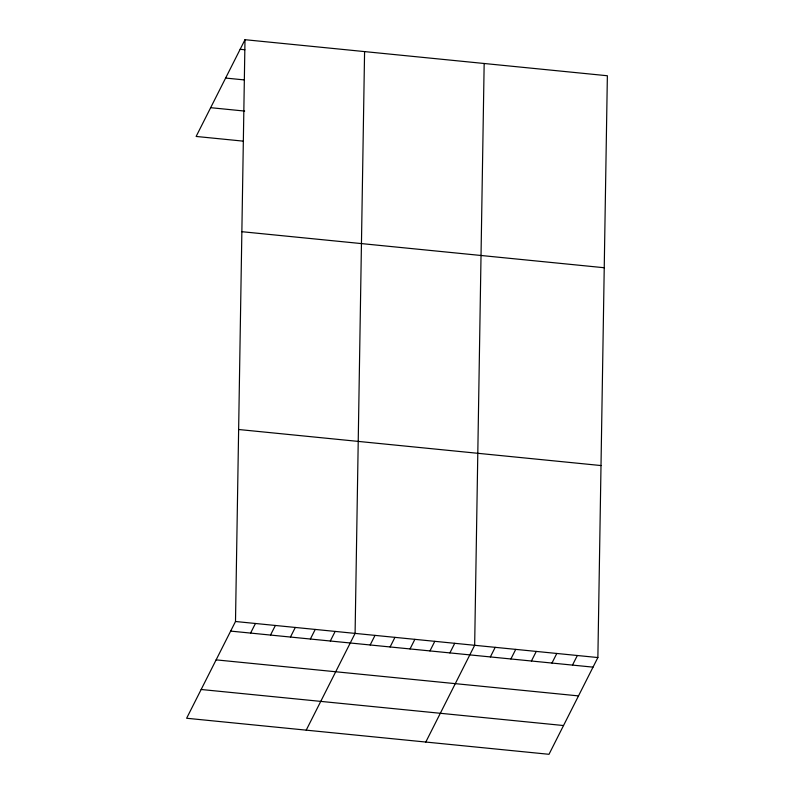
<?xml version="1.0" encoding="UTF-8"?>
<svg xmlns="http://www.w3.org/2000/svg" width="794" height="794" viewBox="0 0 794 794"><rect width="100%" height="100%" fill="white"/><g stroke="black" fill="none" stroke-linecap="round" stroke-linejoin="round"><path stroke-width="1.19" d="M235.5 621.504L244.999 39.7L607.37 75.748L597.872 657.551L549.001 754.3L186.63 718.252L235.5 621.504L597.872 657.551M364.585 51.59L355.087 633.404L306.216 730.152M484.161 63.49L474.663 645.294L425.792 742.043M244.999 39.7L196.128 136.449L243.024 141.114M250.586 633.076L255.44 623.489M270.516 635.061L275.369 625.474M290.445 637.046L295.299 627.449M310.375 639.031L315.228 629.434M330.314 641.006L335.157 631.419M370.173 644.976L375.016 635.379M390.102 646.961L394.946 637.364M410.032 648.936L414.875 639.349M429.961 650.921L434.804 641.324M449.89 652.906L454.734 643.309M490.355 656.926L495.198 647.338M510.889 658.97L515.733 649.383M531.424 661.015L536.268 651.417M551.959 663.059L556.802 653.462M572.494 665.104L577.337 655.507M240.155 49.297L244.85 49.764M225.625 78.06L244.383 79.926M210.658 107.686L244.661 111.071M241.872 231.699L604.234 267.737M238.637 429.504L601.008 465.552M230.657 631.101L593.029 667.139M216.127 659.864L578.498 695.901M201.16 689.49L563.522 725.537"/></g></svg>
